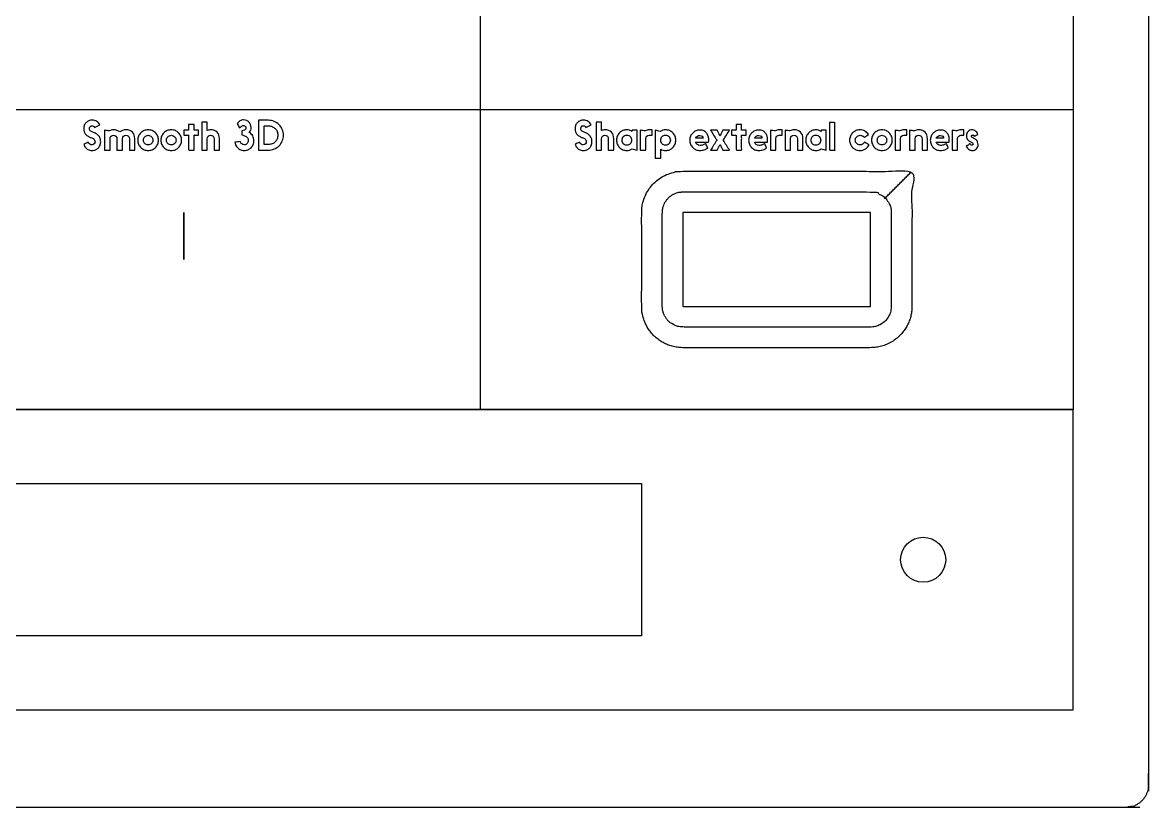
# Model space of a CAD drawing. Header units: millimetres. Extents: x 25 to 322, y 25 to 446.
# Drawn here: x 172 to 322.3, y 25 to 129.6 of the extents above; entities that cross this region are included whole.
import ezdxf

# ---------------------------------------------------------------- set-up
doc = ezdxf.new("R2010")
doc.units = ezdxf.units.MM
doc.header["$MEASUREMENT"] = 0
doc.layers.add('Work layer', color=254, linetype='Continuous', true_color=0xdddddd)

msp = doc.modelspace()

# ---------------------------------------------------------------- linework, layer by layer
at = {"layer": 'Work layer'}
for points in [[(233, 392), (233, 78)], [(312, 392), (312, 78)], [(35, 118), (312, 118)], [(35, 78), (312, 78)]]:
    msp.add_lwpolyline(points, dxfattribs=at)
for points in [[(260, 91.75), (285, 91.75), (285, 104.25), (260, 104.25)], [(75, 38), (312, 38), (312, 78), (75, 78)]]:
    msp.add_lwpolyline(points, close=True, dxfattribs=at)
msp.add_circle((292, 58), 3, dxfattribs=at)
for points, weights, knots in [([(25, 28), (25, 25), (28, 25), (173.5, 25), (319, 25), (322, 25), (322, 28), (322, 235), (322, 442), (322, 445), (319, 445), (173.5, 445), (28, 445), (25, 445), (25, 442), (25, 235), (25, 28)], [1, 0.707106781187, 1, 1, 1, 0.707106781187, 1, 1, 1, 0.707106781187, 1, 1, 1, 0.707106781187, 1, 1, 1], [0, 0, 0, 4.712389, 4.712389, 295.712389, 295.712389, 300.424778, 300.424778, 714.424778, 714.424778, 719.137167, 719.137167, 1010.137167, 1010.137167, 1014.849556, 1014.849556, 1428.849556, 1428.849556, 1428.849556]), ([(290.5, 91.75), (290.5, 100.75), (290.5, 109.75), (275.25, 109.75), (260, 109.75), (254.5, 109.75), (254.5, 104.25), (254.5, 98), (254.5, 91.75), (254.5, 86.25), (260, 86.25), (272.5, 86.25), (285, 86.25), (290.5, 86.25), (290.5, 91.75)], [1, 1, 1, 1, 1, 0.707106781187, 1, 1, 1, 0.707106781187, 1, 1, 1, 0.707106781187, 1], [67.787234, 67.787234, 67.787234, 72, 72, 76.659722, 76.659722, 85.299102, 85.299102, 88.224634, 88.224634, 96.864014, 96.864014, 114.225125, 114.225125, 122.864505, 122.864505, 122.864505]), ([(257.25, 91.75, -2.75), (257.25, 89, -2.75), (260, 89, -2.75), (272.5, 89, -2.75), (285, 89, -2.75), (287.75, 89, -2.75), (287.75, 91.75, -2.75), (287.75, 98, -2.75), (287.75, 104.25, -2.75), (287.75, 107, -2.75), (285, 107, -2.75), (272.5, 107, -2.75), (260, 107, -2.75), (257.25, 107, -2.75), (257.25, 104.25, -2.75), (257.25, 98, -2.75), (257.25, 91.75, -2.75)], [1, 0.707106781187, 1, 1, 1, 0.707106781187, 1, 1, 1, 0.707106781187, 1, 1, 1, 0.707106781187, 1, 1, 1], [0, 0, 0, 4.31969, 4.31969, 24.811493, 24.811493, 29.131183, 29.131183, 31.040905, 31.040905, 35.360595, 35.360595, 37.614694, 37.614694, 41.934383, 41.934383, 43.844106, 43.844106, 43.844106])]:
    msp.add_rational_spline(points, weights, degree=2, knots=knots, dxfattribs=at)
for points, degree, knots in [([(180.78, 113.62), (180.82, 113.52), (180.9, 113.44), (180.97, 113.37), (181.05, 113.29), (181.15, 113.27), (181.28, 113.27), (181.4, 113.27), (181.5, 113.32), (181.57, 113.39), (181.65, 113.47), (181.68, 113.57), (181.68, 113.67), (181.68, 113.77), (181.68, 113.84), (181.62, 113.89), (181.6, 113.97), (181.57, 114.02), (181.53, 114.07), (181.47, 114.09), (181.43, 114.14), (181.35, 114.17), (181.28, 114.19), (181.2, 114.22), (181.12, 114.24), (181, 114.27), (180.88, 114.34), (180.75, 114.42), (180.62, 114.47), (180.53, 114.57), (180.45, 114.67), (180.35, 114.74), (180.3, 114.87), (180.25, 114.99), (180.2, 115.09), (180.18, 115.24), (180.18, 115.39), (180.18, 115.57), (180.2, 115.72), (180.25, 115.87), (180.3, 116.02), (180.4, 116.14), (180.5, 116.24), (180.6, 116.34), (180.7, 116.42), (180.85, 116.49), (181, 116.54), (181.15, 116.57), (181.32, 116.57), (181.43, 116.57), (181.53, 116.54), (181.62, 116.52), (181.72, 116.49), (181.82, 116.44), (181.93, 116.39), (182, 116.34), (182.07, 116.27), (182.15, 116.19), (182.22, 116.12), (182.28, 116.02), (182.32, 115.92), (182.09, 115.81), (181.86, 115.7), (181.62, 115.59), (181.6, 115.69), (181.53, 115.74), (181.47, 115.77), (181.4, 115.79), (181.32, 115.82), (181.28, 115.82), (181.18, 115.82), (181.1, 115.77), (181.03, 115.69), (180.95, 115.62), (180.93, 115.52), (180.93, 115.42), (180.93, 115.34), (180.95, 115.29), (180.97, 115.22), (181.03, 115.17), (181.07, 115.12), (181.12, 115.09), (181.18, 115.04), (181.25, 115.02), (181.3, 114.99), (181.38, 114.97), (181.43, 114.94), (181.47, 114.92), (181.65, 114.84), (181.8, 114.77), (181.9, 114.69), (182.03, 114.62), (182.12, 114.54), (182.2, 114.44), (182.28, 114.34), (182.32, 114.22), (182.38, 114.12), (182.4, 113.99), (182.43, 113.84), (182.43, 113.67), (182.43, 113.52), (182.4, 113.37), (182.35, 113.22), (182.28, 113.07), (182.2, 112.97), (182.1, 112.84), (182, 112.74), (181.88, 112.67), (181.75, 112.62), (181.62, 112.54), (181.47, 112.52), (181.32, 112.52), (181.31, 112.52), (181.29, 112.52), (181.28, 112.52), (181.05, 112.52), (180.88, 112.57), (180.72, 112.64), (180.57, 112.72), (180.47, 112.82), (180.4, 112.94), (180.3, 113.04), (180.22, 113.19), (180.18, 113.34), (180.38, 113.43), (180.57, 113.53), (180.78, 113.62)], 3, [0, 0, 0, 0, 1, 1, 1, 2, 2, 2, 3, 3, 3, 4, 4, 4, 5, 5, 5, 6, 6, 6, 7, 7, 7, 8, 8, 8, 9, 9, 9, 10, 10, 10, 11, 11, 11, 12, 12, 12, 13, 13, 13, 14, 14, 14, 15, 15, 15, 16, 16, 16, 17, 17, 17, 18, 18, 18, 19, 19, 19, 20, 20, 20, 21, 21, 21, 22, 22, 22, 23, 23, 23, 24, 24, 24, 25, 25, 25, 26, 26, 26, 27, 27, 27, 28, 28, 28, 29, 29, 29, 30, 30, 30, 31, 31, 31, 32, 32, 32, 33, 33, 33, 34, 34, 34, 35, 35, 35, 36, 36, 36, 37, 37, 37, 38, 38, 38, 39, 39, 39, 40, 40, 40, 41, 41, 41, 42, 42, 42, 42]), ([(194.15, 115.99), (194.51, 115.99), (194.88, 115.99), (194.88, 115.6), (194.88, 115.22), (195.18, 115.22), (195.47, 115.22), (195.47, 114.89), (195.47, 114.57), (195.18, 114.57), (194.88, 114.57), (194.88, 113.57), (194.88, 112.57), (194.51, 112.57), (194.15, 112.57), (194.15, 113.57), (194.15, 114.57), (193.84, 114.57), (193.53, 114.57), (193.53, 114.89), (193.53, 115.22), (193.84, 115.22), (194.15, 115.22), (194.15, 115.6), (194.15, 115.99)], 2, [0, 0, 0, 1, 1, 2, 2, 3, 3, 4, 4, 5, 5, 6, 6, 7, 7, 8, 8, 9, 9, 10, 10, 11, 11, 12, 12, 12]), ([(196.62, 115.17), (196.7, 115.19), (196.78, 115.22), (196.85, 115.24), (196.93, 115.27), (197, 115.27), (197.07, 115.27), (197.45, 115.27), (197.75, 115.17), (197.95, 114.97), (198.15, 114.74), (198.25, 114.47), (198.25, 114.09), (198.25, 113.58), (198.25, 113.08), (198.25, 112.57), (198.01, 112.57), (197.77, 112.57), (197.53, 112.57), (197.53, 113.08), (197.53, 113.58), (197.53, 114.09), (197.53, 114.22), (197.47, 114.32), (197.4, 114.42), (197.3, 114.49), (197.2, 114.54), (197.07, 114.54), (196.95, 114.54), (196.85, 114.49), (196.75, 114.42), (196.68, 114.32), (196.62, 114.22), (196.62, 114.09), (196.62, 113.58), (196.62, 113.08), (196.62, 112.57), (196.38, 112.57), (196.14, 112.57), (195.9, 112.57), (195.9, 113.81), (195.9, 115.05), (195.9, 116.29), (196.14, 116.29), (196.38, 116.29), (196.62, 116.29), (196.62, 115.92), (196.62, 115.54), (196.62, 115.17)], 3, [0, 0, 0, 0, 1, 1, 1, 2, 2, 2, 3, 3, 3, 4, 4, 4, 5, 5, 5, 6, 6, 6, 7, 7, 7, 8, 8, 8, 9, 9, 9, 10, 10, 10, 11, 11, 11, 12, 12, 12, 13, 13, 13, 14, 14, 14, 15, 15, 15, 16, 16, 16, 16]), ([(200.62, 116.09), (200.72, 116.24), (200.85, 116.37), (200.97, 116.47), (201.12, 116.54), (201.3, 116.59), (201.47, 116.59), (201.62, 116.59), (201.75, 116.57), (201.88, 116.52), (202, 116.47), (202.1, 116.39), (202.18, 116.29), (202.28, 116.22), (202.35, 116.09), (202.4, 115.99), (202.45, 115.87), (202.47, 115.74), (202.47, 115.59), (202.47, 115.47), (202.45, 115.37), (202.43, 115.24), (202.38, 115.14), (202.32, 115.04), (202.25, 114.97), (202.22, 114.94), (202.22, 114.94), (202.22, 114.94), (202.22, 114.92), (202.22, 114.92), (202.25, 114.92), (202.43, 114.79), (202.57, 114.64), (202.68, 114.47), (202.8, 114.27), (202.85, 114.04), (202.85, 113.82), (202.85, 113.64), (202.82, 113.47), (202.75, 113.32), (202.68, 113.14), (202.6, 113.02), (202.47, 112.89), (202.35, 112.77), (202.22, 112.69), (202.07, 112.62), (201.9, 112.54), (201.75, 112.52), (201.55, 112.52), (201.35, 112.52), (201.15, 112.57), (200.97, 112.67), (200.8, 112.77), (200.65, 112.89), (200.53, 113.07), (200.47, 113.12), (200.43, 113.22), (200.38, 113.32), (200.35, 113.42), (200.32, 113.52), (200.32, 113.62), (200.56, 113.65), (200.79, 113.68), (201.03, 113.72), (201.05, 113.59), (201.12, 113.47), (201.22, 113.39), (201.32, 113.32), (201.43, 113.27), (201.57, 113.27), (201.65, 113.27), (201.7, 113.29), (201.78, 113.32), (201.85, 113.34), (201.9, 113.39), (201.95, 113.44), (202, 113.49), (202.03, 113.57), (202.05, 113.62), (202.07, 113.69), (202.1, 113.77), (202.1, 113.87), (202.1, 114.02), (202.05, 114.14), (201.95, 114.27), (201.85, 114.37), (201.75, 114.44), (201.6, 114.49), (201.48, 114.53), (201.37, 114.56), (201.25, 114.59), (201.25, 114.78), (201.25, 114.96), (201.25, 115.14), (201.36, 115.17), (201.47, 115.19), (201.57, 115.22), (201.62, 115.24), (201.7, 115.27), (201.72, 115.32), (201.75, 115.37), (201.78, 115.44), (201.78, 115.54), (201.78, 115.62), (201.75, 115.69), (201.7, 115.77), (201.65, 115.82), (201.57, 115.84), (201.5, 115.84), (201.43, 115.84), (201.35, 115.82), (201.28, 115.79), (201.2, 115.74), (201.15, 115.72), (201.1, 115.67), (201.03, 115.62), (200.97, 115.57), (200.93, 115.52), (200.82, 115.71), (200.72, 115.9), (200.62, 116.09)], 3, [0, 0, 0, 0, 1, 1, 1, 2, 2, 2, 3, 3, 3, 4, 4, 4, 5, 5, 5, 6, 6, 6, 7, 7, 7, 8, 8, 8, 9, 9, 9, 10, 10, 10, 11, 11, 11, 12, 12, 12, 13, 13, 13, 14, 14, 14, 15, 15, 15, 16, 16, 16, 17, 17, 17, 18, 18, 18, 19, 19, 19, 20, 20, 20, 21, 21, 21, 22, 22, 22, 23, 23, 23, 24, 24, 24, 25, 25, 25, 26, 26, 26, 27, 27, 27, 28, 28, 28, 29, 29, 29, 30, 30, 30, 31, 31, 31, 32, 32, 32, 33, 33, 33, 34, 34, 34, 35, 35, 35, 36, 36, 36, 37, 37, 37, 38, 38, 38, 39, 39, 39, 40, 40, 40, 40]), ([(203.47, 116.54), (203.91, 116.54), (204.34, 116.54), (204.78, 116.54), (205.05, 116.54), (205.32, 116.49), (205.55, 116.39), (205.8, 116.27), (206.03, 116.14), (206.2, 115.94), (206.38, 115.77), (206.53, 115.57), (206.62, 115.32), (206.72, 115.09), (206.78, 114.82), (206.78, 114.54), (206.78, 114.27), (206.72, 114.02), (206.62, 113.79), (206.53, 113.54), (206.38, 113.34), (206.2, 113.14), (206.03, 112.97), (205.8, 112.82), (205.55, 112.72), (205.32, 112.62), (205.05, 112.57), (204.78, 112.57), (204.34, 112.57), (203.91, 112.57), (203.47, 112.57), (203.47, 113.89), (203.47, 115.22), (203.47, 116.54)], 3, [0, 0, 0, 0, 1, 1, 1, 2, 2, 2, 3, 3, 3, 4, 4, 4, 5, 5, 5, 6, 6, 6, 7, 7, 7, 8, 8, 8, 9, 9, 9, 10, 10, 10, 11, 11, 11, 11]), ([(204.78, 113.32), (204.95, 113.32), (205.12, 113.34), (205.28, 113.42), (205.43, 113.47), (205.55, 113.54), (205.68, 113.67), (205.78, 113.77), (205.88, 113.89), (205.93, 114.04), (206, 114.19), (206.03, 114.37), (206.03, 114.54), (206.03, 114.74), (206, 114.89), (205.93, 115.04), (205.88, 115.22), (205.8, 115.34), (205.68, 115.44), (205.57, 115.54), (205.45, 115.64), (205.3, 115.69), (205.15, 115.77), (204.97, 115.79), (204.8, 115.79), (204.62, 115.79), (204.43, 115.79), (204.25, 115.79), (204.22, 115.79), (204.22, 115.77), (204.22, 115.77), (204.22, 114.96), (204.22, 114.15), (204.22, 113.34), (204.22, 113.32), (204.22, 113.32), (204.25, 113.32), (204.43, 113.32), (204.6, 113.32), (204.78, 113.32)], 3, [0, 0, 0, 0, 1, 1, 1, 2, 2, 2, 3, 3, 3, 4, 4, 4, 5, 5, 5, 6, 6, 6, 7, 7, 7, 8, 8, 8, 9, 9, 9, 10, 10, 10, 11, 11, 11, 12, 12, 12, 13, 13, 13, 13]), ([(246.22, 113.62), (246.28, 113.52), (246.35, 113.44), (246.43, 113.37), (246.5, 113.29), (246.6, 113.27), (246.72, 113.27), (246.85, 113.27), (246.95, 113.32), (247.03, 113.39), (247.1, 113.47), (247.12, 113.57), (247.12, 113.67), (247.12, 113.77), (247.12, 113.84), (247.07, 113.89), (247.05, 113.97), (247.03, 114.02), (246.97, 114.07), (246.93, 114.09), (246.88, 114.14), (246.8, 114.17), (246.72, 114.19), (246.65, 114.22), (246.57, 114.24), (246.45, 114.27), (246.32, 114.34), (246.2, 114.42), (246.07, 114.47), (245.97, 114.57), (245.9, 114.67), (245.8, 114.74), (245.75, 114.87), (245.7, 114.99), (245.65, 115.09), (245.62, 115.24), (245.62, 115.39), (245.62, 115.57), (245.65, 115.72), (245.7, 115.87), (245.75, 116.02), (245.85, 116.14), (245.95, 116.24), (246.05, 116.34), (246.15, 116.42), (246.3, 116.49), (246.45, 116.54), (246.6, 116.57), (246.78, 116.57), (246.88, 116.57), (246.97, 116.54), (247.07, 116.52), (247.18, 116.49), (247.28, 116.44), (247.38, 116.39), (247.45, 116.34), (247.53, 116.27), (247.6, 116.19), (247.68, 116.12), (247.72, 116.02), (247.78, 115.92), (247.54, 115.81), (247.31, 115.7), (247.07, 115.59), (247.05, 115.69), (246.97, 115.74), (246.93, 115.77), (246.85, 115.79), (246.78, 115.82), (246.72, 115.82), (246.62, 115.82), (246.55, 115.77), (246.47, 115.69), (246.4, 115.62), (246.38, 115.52), (246.38, 115.42), (246.38, 115.34), (246.4, 115.29), (246.43, 115.22), (246.47, 115.17), (246.53, 115.12), (246.57, 115.09), (246.62, 115.04), (246.7, 115.02), (246.75, 114.99), (246.82, 114.97), (246.88, 114.94), (246.93, 114.92), (247.1, 114.84), (247.25, 114.77), (247.35, 114.69), (247.47, 114.62), (247.57, 114.54), (247.65, 114.44), (247.72, 114.34), (247.78, 114.22), (247.82, 114.12), (247.85, 113.99), (247.88, 113.84), (247.88, 113.67), (247.88, 113.52), (247.85, 113.37), (247.8, 113.22), (247.72, 113.07), (247.65, 112.97), (247.55, 112.84), (247.45, 112.74), (247.32, 112.67), (247.2, 112.62), (247.07, 112.54), (246.93, 112.52), (246.78, 112.52), (246.76, 112.52), (246.74, 112.52), (246.72, 112.52), (246.5, 112.52), (246.32, 112.57), (246.18, 112.64), (246.03, 112.72), (245.93, 112.82), (245.85, 112.94), (245.75, 113.04), (245.68, 113.19), (245.62, 113.34), (245.82, 113.43), (246.03, 113.53), (246.22, 113.62)], 3, [0, 0, 0, 0, 1, 1, 1, 2, 2, 2, 3, 3, 3, 4, 4, 4, 5, 5, 5, 6, 6, 6, 7, 7, 7, 8, 8, 8, 9, 9, 9, 10, 10, 10, 11, 11, 11, 12, 12, 12, 13, 13, 13, 14, 14, 14, 15, 15, 15, 16, 16, 16, 17, 17, 17, 18, 18, 18, 19, 19, 19, 20, 20, 20, 21, 21, 21, 22, 22, 22, 23, 23, 23, 24, 24, 24, 25, 25, 25, 26, 26, 26, 27, 27, 27, 28, 28, 28, 29, 29, 29, 30, 30, 30, 31, 31, 31, 32, 32, 32, 33, 33, 33, 34, 34, 34, 35, 35, 35, 36, 36, 36, 37, 37, 37, 38, 38, 38, 39, 39, 39, 40, 40, 40, 41, 41, 41, 42, 42, 42, 42]), ([(249.15, 115.17), (249.22, 115.19), (249.3, 115.22), (249.38, 115.24), (249.45, 115.27), (249.53, 115.27), (249.6, 115.27), (249.97, 115.27), (250.28, 115.17), (250.47, 114.97), (250.68, 114.74), (250.78, 114.47), (250.78, 114.09), (250.78, 113.58), (250.78, 113.08), (250.78, 112.57), (250.53, 112.57), (250.29, 112.57), (250.05, 112.57), (250.05, 113.08), (250.05, 113.58), (250.05, 114.09), (250.05, 114.22), (250, 114.32), (249.93, 114.42), (249.82, 114.49), (249.72, 114.54), (249.6, 114.54), (249.47, 114.54), (249.38, 114.49), (249.28, 114.42), (249.2, 114.32), (249.15, 114.22), (249.15, 114.09), (249.15, 113.58), (249.15, 113.08), (249.15, 112.57), (248.91, 112.57), (248.67, 112.57), (248.43, 112.57), (248.43, 113.81), (248.43, 115.05), (248.43, 116.29), (248.67, 116.29), (248.91, 116.29), (249.15, 116.29), (249.15, 115.92), (249.15, 115.54), (249.15, 115.17)], 3, [0, 0, 0, 0, 1, 1, 1, 2, 2, 2, 3, 3, 3, 4, 4, 4, 5, 5, 5, 6, 6, 6, 7, 7, 7, 8, 8, 8, 9, 9, 9, 10, 10, 10, 11, 11, 11, 12, 12, 12, 13, 13, 13, 14, 14, 14, 15, 15, 15, 16, 16, 16, 16]), ([(267.1, 115.99), (267.46, 115.99), (267.82, 115.99), (267.82, 115.6), (267.82, 115.22), (268.12, 115.22), (268.43, 115.22), (268.43, 114.89), (268.43, 114.57), (268.12, 114.57), (267.82, 114.57), (267.82, 113.57), (267.82, 112.57), (267.46, 112.57), (267.1, 112.57), (267.1, 113.57), (267.1, 114.57), (266.79, 114.57), (266.48, 114.57), (266.48, 114.89), (266.48, 115.22), (266.79, 115.22), (267.1, 115.22), (267.1, 115.6), (267.1, 115.99)], 2, [0, 0, 0, 1, 1, 2, 2, 3, 3, 4, 4, 5, 5, 6, 6, 7, 7, 8, 8, 9, 9, 10, 10, 11, 11, 12, 12, 12]), ([(279.52, 116.27), (279.89, 116.27), (280.25, 116.27), (280.25, 114.42), (280.25, 112.57), (279.89, 112.57), (279.52, 112.57), (279.52, 114.42), (279.52, 116.27)], 2, [0, 0, 0, 1, 1, 2, 2, 3, 3, 4, 4, 4]), ([(182.95, 115.22), (183.17, 115.18), (183.38, 115.15), (183.6, 115.12), (183.68, 115.17), (183.78, 115.22), (183.85, 115.24), (183.95, 115.24), (184.05, 115.27), (184.12, 115.27), (184.3, 115.27), (184.47, 115.24), (184.6, 115.19), (184.75, 115.14), (184.85, 115.09), (184.97, 114.99), (185.18, 115.17), (185.45, 115.27), (185.8, 115.27), (186.18, 115.27), (186.45, 115.17), (186.68, 114.97), (186.88, 114.74), (186.97, 114.47), (186.97, 114.09), (186.97, 113.58), (186.97, 113.08), (186.97, 112.57), (186.73, 112.57), (186.49, 112.57), (186.25, 112.57), (186.25, 113.08), (186.25, 113.58), (186.25, 114.09), (186.25, 114.22), (186.2, 114.32), (186.12, 114.42), (186.03, 114.49), (185.93, 114.54), (185.8, 114.54), (185.68, 114.54), (185.55, 114.49), (185.47, 114.42), (185.38, 114.34), (185.32, 114.24), (185.32, 114.12), (185.32, 113.6), (185.32, 113.08), (185.32, 112.57), (185.08, 112.57), (184.84, 112.57), (184.6, 112.57), (184.6, 113.08), (184.6, 113.58), (184.6, 114.09), (184.6, 114.22), (184.55, 114.32), (184.47, 114.42), (184.38, 114.49), (184.28, 114.54), (184.15, 114.54), (184.03, 114.54), (183.9, 114.49), (183.82, 114.42), (183.72, 114.34), (183.68, 114.24), (183.68, 114.12), (183.68, 113.6), (183.68, 113.08), (183.68, 112.57), (183.43, 112.57), (183.19, 112.57), (182.95, 112.57), (182.95, 113.45), (182.95, 114.33), (182.95, 115.22)], 3, [0, 0, 0, 0, 1, 1, 1, 2, 2, 2, 3, 3, 3, 4, 4, 4, 5, 5, 5, 6, 6, 6, 7, 7, 7, 8, 8, 8, 9, 9, 9, 10, 10, 10, 11, 11, 11, 12, 12, 12, 13, 13, 13, 14, 14, 14, 15, 15, 15, 16, 16, 16, 17, 17, 17, 18, 18, 18, 19, 19, 19, 20, 20, 20, 21, 21, 21, 22, 22, 22, 23, 23, 23, 24, 24, 24, 25, 25, 25, 25]), ([(187.38, 113.89), (187.38, 114.09), (187.4, 114.27), (187.47, 114.42), (187.55, 114.59), (187.65, 114.74), (187.78, 114.87), (187.9, 114.99), (188.05, 115.09), (188.22, 115.17), (188.38, 115.22), (188.57, 115.27), (188.75, 115.27), (188.95, 115.27), (189.12, 115.22), (189.3, 115.17), (189.45, 115.09), (189.6, 114.99), (189.72, 114.87), (189.85, 114.74), (189.95, 114.59), (190.03, 114.42), (190.1, 114.27), (190.12, 114.09), (190.12, 113.89), (190.12, 113.69), (190.1, 113.52), (190.03, 113.37), (189.95, 113.19), (189.85, 113.04), (189.72, 112.92), (189.6, 112.79), (189.45, 112.69), (189.3, 112.62), (189.12, 112.54), (188.95, 112.52), (188.75, 112.52), (188.57, 112.52), (188.38, 112.54), (188.22, 112.62), (188.05, 112.69), (187.9, 112.79), (187.78, 112.92), (187.65, 113.04), (187.55, 113.19), (187.47, 113.37), (187.4, 113.52), (187.38, 113.69), (187.38, 113.89)], 3, [0, 0, 0, 0, 1, 1, 1, 2, 2, 2, 3, 3, 3, 4, 4, 4, 5, 5, 5, 6, 6, 6, 7, 7, 7, 8, 8, 8, 9, 9, 9, 10, 10, 10, 11, 11, 11, 12, 12, 12, 13, 13, 13, 14, 14, 14, 15, 15, 15, 16, 16, 16, 16]), ([(188.12, 113.92), (188.12, 113.82), (188.15, 113.72), (188.18, 113.64), (188.2, 113.57), (188.25, 113.52), (188.3, 113.44), (188.38, 113.39), (188.43, 113.34), (188.53, 113.32), (188.6, 113.29), (188.68, 113.27), (188.78, 113.27), (188.85, 113.27), (188.93, 113.29), (189, 113.32), (189.1, 113.34), (189.15, 113.39), (189.22, 113.44), (189.28, 113.52), (189.32, 113.57), (189.35, 113.64), (189.38, 113.72), (189.4, 113.82), (189.4, 113.92), (189.4, 113.99), (189.38, 114.07), (189.35, 114.14), (189.32, 114.22), (189.28, 114.29), (189.22, 114.34), (189.15, 114.42), (189.1, 114.47), (189, 114.49), (188.93, 114.52), (188.85, 114.54), (188.78, 114.54), (188.68, 114.54), (188.6, 114.52), (188.53, 114.49), (188.43, 114.47), (188.38, 114.42), (188.3, 114.34), (188.25, 114.29), (188.2, 114.22), (188.18, 114.14), (188.15, 114.07), (188.12, 113.99), (188.12, 113.92)], 3, [0, 0, 0, 0, 1, 1, 1, 2, 2, 2, 3, 3, 3, 4, 4, 4, 5, 5, 5, 6, 6, 6, 7, 7, 7, 8, 8, 8, 9, 9, 9, 10, 10, 10, 11, 11, 11, 12, 12, 12, 13, 13, 13, 14, 14, 14, 15, 15, 15, 16, 16, 16, 16]), ([(190.45, 113.89), (190.45, 114.09), (190.47, 114.27), (190.55, 114.42), (190.62, 114.59), (190.72, 114.74), (190.85, 114.87), (190.97, 114.99), (191.12, 115.09), (191.3, 115.17), (191.45, 115.22), (191.65, 115.27), (191.82, 115.27), (192.03, 115.27), (192.2, 115.22), (192.38, 115.17), (192.53, 115.09), (192.68, 114.99), (192.8, 114.87), (192.93, 114.74), (193.03, 114.59), (193.1, 114.42), (193.18, 114.27), (193.2, 114.09), (193.2, 113.89), (193.2, 113.69), (193.18, 113.52), (193.1, 113.37), (193.03, 113.19), (192.93, 113.04), (192.8, 112.92), (192.68, 112.79), (192.53, 112.69), (192.38, 112.62), (192.2, 112.54), (192.03, 112.52), (191.82, 112.52), (191.65, 112.52), (191.45, 112.54), (191.3, 112.62), (191.12, 112.69), (190.97, 112.79), (190.85, 112.92), (190.72, 113.04), (190.62, 113.19), (190.55, 113.37), (190.47, 113.52), (190.45, 113.69), (190.45, 113.89)], 3, [0, 0, 0, 0, 1, 1, 1, 2, 2, 2, 3, 3, 3, 4, 4, 4, 5, 5, 5, 6, 6, 6, 7, 7, 7, 8, 8, 8, 9, 9, 9, 10, 10, 10, 11, 11, 11, 12, 12, 12, 13, 13, 13, 14, 14, 14, 15, 15, 15, 16, 16, 16, 16]), ([(191.2, 113.92), (191.2, 113.82), (191.22, 113.72), (191.25, 113.64), (191.28, 113.57), (191.32, 113.52), (191.38, 113.44), (191.45, 113.39), (191.5, 113.34), (191.6, 113.32), (191.68, 113.29), (191.75, 113.27), (191.85, 113.27), (191.93, 113.27), (192, 113.29), (192.07, 113.32), (192.18, 113.34), (192.22, 113.39), (192.3, 113.44), (192.35, 113.52), (192.4, 113.57), (192.43, 113.64), (192.45, 113.72), (192.47, 113.82), (192.47, 113.92), (192.47, 113.99), (192.45, 114.07), (192.43, 114.14), (192.4, 114.22), (192.35, 114.29), (192.3, 114.34), (192.22, 114.42), (192.18, 114.47), (192.07, 114.49), (192, 114.52), (191.93, 114.54), (191.85, 114.54), (191.75, 114.54), (191.68, 114.52), (191.6, 114.49), (191.5, 114.47), (191.45, 114.42), (191.38, 114.34), (191.32, 114.29), (191.28, 114.22), (191.25, 114.14), (191.22, 114.07), (191.2, 113.99), (191.2, 113.92)], 3, [0, 0, 0, 0, 1, 1, 1, 2, 2, 2, 3, 3, 3, 4, 4, 4, 5, 5, 5, 6, 6, 6, 7, 7, 7, 8, 8, 8, 9, 9, 9, 10, 10, 10, 11, 11, 11, 12, 12, 12, 13, 13, 13, 14, 14, 14, 15, 15, 15, 16, 16, 16, 16]), ([(251.15, 113.89), (251.15, 114.07), (251.18, 114.24), (251.25, 114.42), (251.32, 114.59), (251.43, 114.74), (251.55, 114.87), (251.68, 114.99), (251.82, 115.09), (251.97, 115.17), (252.15, 115.22), (252.32, 115.27), (252.5, 115.27), (252.62, 115.27), (252.75, 115.24), (252.88, 115.22), (253, 115.17), (253.1, 115.12), (253.2, 115.07), (253.21, 115.12), (253.22, 115.17), (253.22, 115.22), (253.44, 115.22), (253.66, 115.22), (253.88, 115.22), (253.88, 114.33), (253.88, 113.45), (253.88, 112.57), (253.66, 112.62), (253.44, 112.67), (253.22, 112.72), (253, 112.59), (252.78, 112.52), (252.5, 112.52), (252.32, 112.52), (252.15, 112.54), (251.97, 112.62), (251.82, 112.69), (251.68, 112.79), (251.55, 112.92), (251.43, 113.04), (251.32, 113.19), (251.25, 113.37), (251.18, 113.52), (251.15, 113.69), (251.15, 113.89)], 3, [0, 0, 0, 0, 1, 1, 1, 2, 2, 2, 3, 3, 3, 4, 4, 4, 5, 5, 5, 6, 6, 6, 7, 7, 7, 8, 8, 8, 9, 9, 9, 10, 10, 10, 11, 11, 11, 12, 12, 12, 13, 13, 13, 14, 14, 14, 15, 15, 15, 15]), ([(251.88, 113.89), (251.88, 113.79), (251.9, 113.72), (251.93, 113.62), (251.95, 113.54), (252, 113.47), (252.05, 113.42), (252.12, 113.34), (252.18, 113.29), (252.25, 113.27), (252.35, 113.24), (252.43, 113.22), (252.53, 113.22), (252.6, 113.22), (252.68, 113.24), (252.78, 113.27), (252.85, 113.29), (252.9, 113.34), (252.97, 113.42), (253.03, 113.47), (253.07, 113.54), (253.1, 113.62), (253.12, 113.72), (253.15, 113.79), (253.15, 113.89), (253.15, 113.99), (253.12, 114.07), (253.1, 114.17), (253.07, 114.24), (253.03, 114.32), (252.97, 114.37), (252.9, 114.44), (252.85, 114.47), (252.78, 114.52), (252.68, 114.54), (252.6, 114.57), (252.53, 114.57), (252.43, 114.57), (252.35, 114.54), (252.25, 114.52), (252.18, 114.47), (252.12, 114.44), (252.05, 114.37), (252, 114.32), (251.95, 114.24), (251.93, 114.17), (251.9, 114.07), (251.88, 113.99), (251.88, 113.89)], 3, [0, 0, 0, 0, 1, 1, 1, 2, 2, 2, 3, 3, 3, 4, 4, 4, 5, 5, 5, 6, 6, 6, 7, 7, 7, 8, 8, 8, 9, 9, 9, 10, 10, 10, 11, 11, 11, 12, 12, 12, 13, 13, 13, 14, 14, 14, 15, 15, 15, 16, 16, 16, 16]), ([(254.32, 115.22), (254.54, 115.18), (254.76, 115.15), (254.97, 115.12), (255.05, 115.17), (255.15, 115.22), (255.22, 115.24), (255.32, 115.24), (255.43, 115.27), (255.5, 115.27), (255.63, 115.27), (255.77, 115.27), (255.9, 115.27), (255.9, 115.03), (255.9, 114.78), (255.9, 114.54), (255.77, 114.54), (255.63, 114.54), (255.5, 114.54), (255.4, 114.54), (255.28, 114.49), (255.2, 114.42), (255.1, 114.34), (255.05, 114.24), (255.05, 114.12), (255.05, 113.6), (255.05, 113.08), (255.05, 112.57), (254.81, 112.57), (254.57, 112.57), (254.32, 112.57), (254.32, 113.45), (254.32, 114.33), (254.32, 115.22)], 3, [0, 0, 0, 0, 1, 1, 1, 2, 2, 2, 3, 3, 3, 4, 4, 4, 5, 5, 5, 6, 6, 6, 7, 7, 7, 8, 8, 8, 9, 9, 9, 10, 10, 10, 11, 11, 11, 11]), ([(256.3, 115.22), (256.52, 115.17), (256.75, 115.12), (256.98, 115.07), (257.07, 115.12), (257.18, 115.17), (257.3, 115.22), (257.43, 115.24), (257.55, 115.27), (257.68, 115.27), (257.88, 115.27), (258.05, 115.22), (258.2, 115.17), (258.38, 115.09), (258.52, 114.99), (258.65, 114.87), (258.77, 114.74), (258.88, 114.59), (258.95, 114.42), (259.02, 114.24), (259.05, 114.07), (259.05, 113.89), (259.05, 113.69), (259.02, 113.52), (258.95, 113.37), (258.88, 113.19), (258.77, 113.04), (258.65, 112.92), (258.52, 112.79), (258.4, 112.69), (258.23, 112.62), (258.05, 112.54), (257.88, 112.52), (257.7, 112.52), (257.57, 112.52), (257.48, 112.54), (257.35, 112.57), (257.25, 112.59), (257.15, 112.62), (257.05, 112.69), (257.05, 112.29), (257.05, 111.89), (257.05, 111.49), (256.8, 111.49), (256.55, 111.49), (256.3, 111.49), (256.3, 112.73), (256.3, 113.98), (256.3, 115.22)], 3, [0, 0, 0, 0, 1, 1, 1, 2, 2, 2, 3, 3, 3, 4, 4, 4, 5, 5, 5, 6, 6, 6, 7, 7, 7, 8, 8, 8, 9, 9, 9, 10, 10, 10, 11, 11, 11, 12, 12, 12, 13, 13, 13, 14, 14, 14, 15, 15, 15, 16, 16, 16, 16]), ([(258.32, 113.89), (258.32, 113.99), (258.3, 114.07), (258.27, 114.17), (258.25, 114.24), (258.2, 114.32), (258.15, 114.37), (258.07, 114.44), (258.02, 114.47), (257.95, 114.52), (257.85, 114.54), (257.77, 114.57), (257.7, 114.57), (257.6, 114.57), (257.52, 114.54), (257.43, 114.52), (257.35, 114.47), (257.3, 114.44), (257.23, 114.37), (257.18, 114.32), (257.12, 114.24), (257.1, 114.17), (257.07, 114.07), (257.05, 113.99), (257.05, 113.89), (257.05, 113.79), (257.07, 113.72), (257.1, 113.62), (257.12, 113.54), (257.18, 113.47), (257.23, 113.42), (257.3, 113.34), (257.35, 113.29), (257.43, 113.27), (257.52, 113.24), (257.6, 113.22), (257.7, 113.22), (257.77, 113.22), (257.85, 113.24), (257.95, 113.27), (258.02, 113.29), (258.07, 113.34), (258.15, 113.42), (258.2, 113.47), (258.25, 113.54), (258.27, 113.62), (258.3, 113.72), (258.32, 113.79), (258.32, 113.89)], 3, [0, 0, 0, 0, 1, 1, 1, 2, 2, 2, 3, 3, 3, 4, 4, 4, 5, 5, 5, 6, 6, 6, 7, 7, 7, 8, 8, 8, 9, 9, 9, 10, 10, 10, 11, 11, 11, 12, 12, 12, 13, 13, 13, 14, 14, 14, 15, 15, 15, 16, 16, 16, 16]), ([(262.27, 113.19), (262.45, 113.19), (262.57, 113.22), (262.7, 113.27), (262.82, 113.32), (262.93, 113.37), (263.02, 113.42), (263.03, 113.42), (263.04, 113.42), (263.05, 113.42), (263.13, 113.24), (263.22, 113.07), (263.3, 112.89), (263.23, 112.82), (263.15, 112.77), (263.07, 112.72), (263, 112.67), (262.9, 112.64), (262.82, 112.62), (262.73, 112.57), (262.62, 112.57), (262.55, 112.54), (262.45, 112.52), (262.35, 112.52), (262.27, 112.52), (262.07, 112.52), (261.9, 112.54), (261.73, 112.62), (261.57, 112.69), (261.43, 112.79), (261.3, 112.92), (261.18, 113.04), (261.07, 113.19), (261, 113.34), (260.93, 113.52), (260.9, 113.69), (260.9, 113.89), (260.9, 114.07), (260.93, 114.24), (261, 114.42), (261.07, 114.59), (261.18, 114.72), (261.3, 114.84), (261.43, 114.97), (261.57, 115.07), (261.73, 115.14), (261.9, 115.19), (262.07, 115.24), (262.25, 115.24), (262.48, 115.24), (262.65, 115.19), (262.8, 115.12), (262.95, 115.04), (263.05, 114.94), (263.15, 114.82), (263.25, 114.69), (263.32, 114.57), (263.38, 114.42), (263.43, 114.27), (263.43, 114.12), (263.43, 113.97), (263.43, 113.84), (263.43, 113.74), (263.4, 113.64), (262.83, 113.64), (262.27, 113.64), (261.7, 113.64), (261.7, 113.64), (261.68, 113.64), (261.68, 113.62), (261.73, 113.49), (261.8, 113.39), (261.93, 113.32), (262.02, 113.24), (262.12, 113.19), (262.27, 113.19)], 3, [0, 0, 0, 0, 1, 1, 1, 2, 2, 2, 3, 3, 3, 4, 4, 4, 5, 5, 5, 6, 6, 6, 7, 7, 7, 8, 8, 8, 9, 9, 9, 10, 10, 10, 11, 11, 11, 12, 12, 12, 13, 13, 13, 14, 14, 14, 15, 15, 15, 16, 16, 16, 17, 17, 17, 18, 18, 18, 19, 19, 19, 20, 20, 20, 21, 21, 21, 22, 22, 22, 23, 23, 23, 24, 24, 24, 25, 25, 25, 25]), ([(262.25, 114.52), (262.12, 114.52), (262.02, 114.49), (261.93, 114.42), (261.82, 114.37), (261.75, 114.29), (261.7, 114.19), (261.7, 114.17), (261.7, 114.17), (261.73, 114.17), (262.03, 114.17), (262.34, 114.17), (262.65, 114.17), (262.68, 114.17), (262.68, 114.17), (262.68, 114.17), (262.68, 114.27), (262.65, 114.34), (262.55, 114.42), (262.48, 114.47), (262.38, 114.52), (262.25, 114.52)], 3, [0, 0, 0, 0, 1.285714, 1.285714, 1.285714, 2.571429, 2.571429, 2.571429, 3.857143, 3.857143, 3.857143, 5.142857, 5.142857, 5.142857, 6.428571, 6.428571, 6.428571, 7.714286, 7.714286, 7.714286, 9, 9, 9, 9]), ([(266.2, 112.57), (265.91, 112.57), (265.62, 112.57), (265.32, 112.57), (265.21, 112.81), (265.09, 113.05), (264.98, 113.29), (264.95, 113.29), (264.95, 113.29), (264.93, 113.29), (264.8, 113.05), (264.68, 112.81), (264.55, 112.57), (264.26, 112.57), (263.97, 112.57), (263.68, 112.57), (263.95, 113), (264.23, 113.43), (264.5, 113.87), (264.5, 113.87), (264.5, 113.89), (264.5, 113.89), (264.5, 113.89), (264.5, 113.92), (264.5, 113.92), (264.23, 114.35), (263.95, 114.78), (263.68, 115.22), (263.97, 115.22), (264.26, 115.22), (264.55, 115.22), (264.68, 114.98), (264.8, 114.73), (264.93, 114.49), (264.95, 114.49), (264.95, 114.49), (264.95, 114.49), (265.07, 114.73), (265.2, 114.98), (265.32, 115.22), (265.62, 115.22), (265.91, 115.22), (266.2, 115.22), (265.93, 114.78), (265.65, 114.35), (265.38, 113.92), (265.38, 113.92), (265.38, 113.89), (265.38, 113.89), (265.38, 113.87), (265.38, 113.87), (265.38, 113.87), (265.65, 113.43), (265.93, 113), (266.2, 112.57)], 3, [0, 0, 0, 0, 1.111111, 1.111111, 1.111111, 2.222222, 2.222222, 2.222222, 3.333333, 3.333333, 3.333333, 4.444444, 4.444444, 4.444444, 5.555556, 5.555556, 5.555556, 6.666667, 6.666667, 6.666667, 7.777778, 7.777778, 7.777778, 8.888889, 8.888889, 8.888889, 10, 10, 10, 11.111111, 11.111111, 11.111111, 12.222222, 12.222222, 12.222222, 13.333333, 13.333333, 13.333333, 14.444444, 14.444444, 14.444444, 15.555556, 15.555556, 15.555556, 16.666667, 16.666667, 16.666667, 17.777778, 17.777778, 17.777778, 18.888889, 18.888889, 18.888889, 20, 20, 20, 20]), ([(270.12, 113.19), (270.3, 113.19), (270.43, 113.22), (270.55, 113.27), (270.68, 113.32), (270.77, 113.37), (270.88, 113.42), (270.88, 113.42), (270.89, 113.42), (270.9, 113.42), (270.98, 113.24), (271.07, 113.07), (271.15, 112.89), (271.07, 112.82), (271, 112.77), (270.93, 112.72), (270.85, 112.67), (270.75, 112.64), (270.68, 112.62), (270.57, 112.57), (270.48, 112.57), (270.4, 112.54), (270.3, 112.52), (270.2, 112.52), (270.12, 112.52), (269.93, 112.52), (269.75, 112.54), (269.57, 112.62), (269.43, 112.69), (269.27, 112.79), (269.15, 112.92), (269.02, 113.04), (268.93, 113.19), (268.85, 113.34), (268.77, 113.52), (268.75, 113.69), (268.75, 113.89), (268.75, 114.07), (268.77, 114.24), (268.85, 114.42), (268.93, 114.59), (269.02, 114.72), (269.15, 114.84), (269.27, 114.97), (269.43, 115.07), (269.57, 115.14), (269.75, 115.19), (269.93, 115.24), (270.1, 115.24), (270.32, 115.24), (270.5, 115.19), (270.65, 115.12), (270.8, 115.04), (270.9, 114.94), (271, 114.82), (271.1, 114.69), (271.18, 114.57), (271.23, 114.42), (271.27, 114.27), (271.27, 114.12), (271.27, 113.97), (271.27, 113.84), (271.27, 113.74), (271.25, 113.64), (270.68, 113.64), (270.12, 113.64), (269.55, 113.64), (269.55, 113.64), (269.52, 113.64), (269.52, 113.62), (269.57, 113.49), (269.65, 113.39), (269.77, 113.32), (269.88, 113.24), (269.98, 113.19), (270.12, 113.19)], 3, [0, 0, 0, 0, 1, 1, 1, 2, 2, 2, 3, 3, 3, 4, 4, 4, 5, 5, 5, 6, 6, 6, 7, 7, 7, 8, 8, 8, 9, 9, 9, 10, 10, 10, 11, 11, 11, 12, 12, 12, 13, 13, 13, 14, 14, 14, 15, 15, 15, 16, 16, 16, 17, 17, 17, 18, 18, 18, 19, 19, 19, 20, 20, 20, 21, 21, 21, 22, 22, 22, 23, 23, 23, 24, 24, 24, 25, 25, 25, 25]), ([(270.1, 114.52), (269.98, 114.52), (269.88, 114.49), (269.77, 114.42), (269.68, 114.37), (269.6, 114.29), (269.55, 114.19), (269.55, 114.17), (269.55, 114.17), (269.57, 114.17), (269.88, 114.17), (270.19, 114.17), (270.5, 114.17), (270.52, 114.17), (270.52, 114.17), (270.52, 114.17), (270.52, 114.27), (270.5, 114.34), (270.4, 114.42), (270.32, 114.47), (270.23, 114.52), (270.1, 114.52)], 3, [0, 0, 0, 0, 1.285714, 1.285714, 1.285714, 2.571429, 2.571429, 2.571429, 3.857143, 3.857143, 3.857143, 5.142857, 5.142857, 5.142857, 6.428571, 6.428571, 6.428571, 7.714286, 7.714286, 7.714286, 9, 9, 9, 9]), ([(271.65, 115.22), (271.87, 115.18), (272.08, 115.15), (272.3, 115.12), (272.38, 115.17), (272.48, 115.22), (272.55, 115.24), (272.65, 115.24), (272.75, 115.27), (272.82, 115.27), (272.96, 115.27), (273.09, 115.27), (273.23, 115.27), (273.23, 115.03), (273.23, 114.78), (273.23, 114.54), (273.09, 114.54), (272.96, 114.54), (272.82, 114.54), (272.73, 114.54), (272.6, 114.49), (272.52, 114.42), (272.43, 114.34), (272.38, 114.24), (272.38, 114.12), (272.38, 113.6), (272.38, 113.08), (272.38, 112.57), (272.13, 112.57), (271.89, 112.57), (271.65, 112.57), (271.65, 113.45), (271.65, 114.33), (271.65, 115.22)], 3, [0, 0, 0, 0, 1, 1, 1, 2, 2, 2, 3, 3, 3, 4, 4, 4, 5, 5, 5, 6, 6, 6, 7, 7, 7, 8, 8, 8, 9, 9, 9, 10, 10, 10, 11, 11, 11, 11]), ([(273.6, 115.22), (273.82, 115.18), (274.03, 115.15), (274.25, 115.12), (274.32, 115.17), (274.43, 115.22), (274.5, 115.24), (274.6, 115.24), (274.7, 115.27), (274.8, 115.27), (275.18, 115.27), (275.45, 115.17), (275.68, 114.97), (275.88, 114.74), (275.98, 114.47), (275.98, 114.09), (275.98, 113.58), (275.98, 113.08), (275.98, 112.57), (275.73, 112.57), (275.49, 112.57), (275.25, 112.57), (275.25, 113.08), (275.25, 113.58), (275.25, 114.09), (275.25, 114.22), (275.2, 114.32), (275.12, 114.42), (275.02, 114.49), (274.93, 114.54), (274.8, 114.54), (274.68, 114.54), (274.55, 114.49), (274.48, 114.42), (274.38, 114.34), (274.32, 114.24), (274.32, 114.12), (274.32, 113.6), (274.32, 113.08), (274.32, 112.57), (274.08, 112.57), (273.84, 112.57), (273.6, 112.57), (273.6, 113.45), (273.6, 114.33), (273.6, 115.22)], 3, [0, 0, 0, 0, 1, 1, 1, 2, 2, 2, 3, 3, 3, 4, 4, 4, 5, 5, 5, 6, 6, 6, 7, 7, 7, 8, 8, 8, 9, 9, 9, 10, 10, 10, 11, 11, 11, 12, 12, 12, 13, 13, 13, 14, 14, 14, 15, 15, 15, 15]), ([(276.35, 113.89), (276.35, 114.07), (276.38, 114.24), (276.45, 114.42), (276.52, 114.59), (276.62, 114.74), (276.75, 114.87), (276.88, 114.99), (277.02, 115.09), (277.18, 115.17), (277.35, 115.22), (277.52, 115.27), (277.7, 115.27), (277.82, 115.27), (277.95, 115.24), (278.07, 115.22), (278.2, 115.17), (278.3, 115.12), (278.4, 115.07), (278.41, 115.12), (278.42, 115.17), (278.43, 115.22), (278.64, 115.22), (278.86, 115.22), (279.07, 115.22), (279.07, 114.33), (279.07, 113.45), (279.07, 112.57), (278.86, 112.62), (278.64, 112.67), (278.43, 112.72), (278.2, 112.59), (277.98, 112.52), (277.7, 112.52), (277.52, 112.52), (277.35, 112.54), (277.18, 112.62), (277.02, 112.69), (276.88, 112.79), (276.75, 112.92), (276.62, 113.04), (276.52, 113.19), (276.45, 113.37), (276.38, 113.52), (276.35, 113.69), (276.35, 113.89)], 3, [0, 0, 0, 0, 1, 1, 1, 2, 2, 2, 3, 3, 3, 4, 4, 4, 5, 5, 5, 6, 6, 6, 7, 7, 7, 8, 8, 8, 9, 9, 9, 10, 10, 10, 11, 11, 11, 12, 12, 12, 13, 13, 13, 14, 14, 14, 15, 15, 15, 15]), ([(277.07, 113.89), (277.07, 113.79), (277.1, 113.72), (277.12, 113.62), (277.15, 113.54), (277.2, 113.47), (277.25, 113.42), (277.32, 113.34), (277.38, 113.29), (277.45, 113.27), (277.55, 113.24), (277.62, 113.22), (277.73, 113.22), (277.8, 113.22), (277.88, 113.24), (277.98, 113.27), (278.05, 113.29), (278.1, 113.34), (278.18, 113.42), (278.23, 113.47), (278.27, 113.54), (278.3, 113.62), (278.32, 113.72), (278.35, 113.79), (278.35, 113.89), (278.35, 113.99), (278.32, 114.07), (278.3, 114.17), (278.27, 114.24), (278.23, 114.32), (278.18, 114.37), (278.1, 114.44), (278.05, 114.47), (277.98, 114.52), (277.88, 114.54), (277.8, 114.57), (277.73, 114.57), (277.62, 114.57), (277.55, 114.54), (277.45, 114.52), (277.38, 114.47), (277.32, 114.44), (277.25, 114.37), (277.2, 114.32), (277.15, 114.24), (277.12, 114.17), (277.1, 114.07), (277.07, 113.99), (277.07, 113.89)], 3, [0, 0, 0, 0, 1, 1, 1, 2, 2, 2, 3, 3, 3, 4, 4, 4, 5, 5, 5, 6, 6, 6, 7, 7, 7, 8, 8, 8, 9, 9, 9, 10, 10, 10, 11, 11, 11, 12, 12, 12, 13, 13, 13, 14, 14, 14, 15, 15, 15, 16, 16, 16, 16]), ([(283.57, 115.27), (283.7, 115.27), (283.82, 115.24), (283.93, 115.22), (284.05, 115.19), (284.15, 115.14), (284.25, 115.09), (284.35, 115.02), (284.43, 114.97), (284.5, 114.89), (284.6, 114.82), (284.65, 114.74), (284.7, 114.67), (284.52, 114.53), (284.35, 114.4), (284.18, 114.27), (284.15, 114.29), (284.1, 114.32), (284.07, 114.37), (284.05, 114.39), (284, 114.42), (283.95, 114.44), (283.9, 114.47), (283.85, 114.49), (283.8, 114.52), (283.75, 114.54), (283.68, 114.54), (283.6, 114.54), (283.5, 114.54), (283.43, 114.52), (283.35, 114.49), (283.27, 114.47), (283.2, 114.42), (283.15, 114.34), (283.07, 114.29), (283.02, 114.22), (283, 114.14), (282.98, 114.07), (282.95, 113.99), (282.95, 113.92), (282.95, 113.82), (282.98, 113.72), (283, 113.64), (283.02, 113.57), (283.07, 113.52), (283.15, 113.44), (283.2, 113.39), (283.27, 113.34), (283.35, 113.32), (283.43, 113.29), (283.5, 113.27), (283.6, 113.27), (283.73, 113.27), (283.82, 113.29), (283.93, 113.34), (284, 113.42), (284.1, 113.49), (284.18, 113.62), (284.38, 113.51), (284.59, 113.4), (284.8, 113.29), (284.68, 113.07), (284.52, 112.87), (284.3, 112.74), (284.1, 112.59), (283.85, 112.52), (283.57, 112.52), (283.4, 112.52), (283.23, 112.54), (283.05, 112.62), (282.88, 112.69), (282.73, 112.79), (282.6, 112.92), (282.48, 113.04), (282.38, 113.19), (282.3, 113.37), (282.23, 113.52), (282.2, 113.69), (282.2, 113.89), (282.2, 114.09), (282.23, 114.27), (282.3, 114.42), (282.38, 114.59), (282.48, 114.74), (282.6, 114.87), (282.73, 114.99), (282.88, 115.09), (283.05, 115.17), (283.23, 115.22), (283.4, 115.27), (283.57, 115.27)], 3, [0, 0, 0, 0, 1, 1, 1, 2, 2, 2, 3, 3, 3, 4, 4, 4, 5, 5, 5, 6, 6, 6, 7, 7, 7, 8, 8, 8, 9, 9, 9, 10, 10, 10, 11, 11, 11, 12, 12, 12, 13, 13, 13, 14, 14, 14, 15, 15, 15, 16, 16, 16, 17, 17, 17, 18, 18, 18, 19, 19, 19, 20, 20, 20, 21, 21, 21, 22, 22, 22, 23, 23, 23, 24, 24, 24, 25, 25, 25, 26, 26, 26, 27, 27, 27, 28, 28, 28, 29, 29, 29, 30, 30, 30, 30]), ([(285.12, 113.89), (285.12, 114.09), (285.15, 114.27), (285.23, 114.42), (285.3, 114.59), (285.4, 114.74), (285.52, 114.87), (285.65, 114.99), (285.8, 115.09), (285.98, 115.17), (286.12, 115.22), (286.32, 115.27), (286.5, 115.27), (286.7, 115.27), (286.88, 115.22), (287.05, 115.17), (287.2, 115.09), (287.35, 114.99), (287.48, 114.87), (287.6, 114.74), (287.7, 114.59), (287.77, 114.42), (287.85, 114.27), (287.88, 114.09), (287.88, 113.89), (287.88, 113.69), (287.85, 113.52), (287.77, 113.37), (287.7, 113.19), (287.6, 113.04), (287.48, 112.92), (287.35, 112.79), (287.2, 112.69), (287.05, 112.62), (286.88, 112.54), (286.7, 112.52), (286.5, 112.52), (286.32, 112.52), (286.12, 112.54), (285.98, 112.62), (285.8, 112.69), (285.65, 112.79), (285.52, 112.92), (285.4, 113.04), (285.3, 113.19), (285.23, 113.37), (285.15, 113.52), (285.12, 113.69), (285.12, 113.89)], 3, [0, 0, 0, 0, 1, 1, 1, 2, 2, 2, 3, 3, 3, 4, 4, 4, 5, 5, 5, 6, 6, 6, 7, 7, 7, 8, 8, 8, 9, 9, 9, 10, 10, 10, 11, 11, 11, 12, 12, 12, 13, 13, 13, 14, 14, 14, 15, 15, 15, 16, 16, 16, 16]), ([(285.88, 113.92), (285.88, 113.82), (285.9, 113.72), (285.93, 113.64), (285.95, 113.57), (286, 113.52), (286.05, 113.44), (286.12, 113.39), (286.18, 113.34), (286.27, 113.32), (286.35, 113.29), (286.43, 113.27), (286.52, 113.27), (286.6, 113.27), (286.68, 113.29), (286.75, 113.32), (286.85, 113.34), (286.9, 113.39), (286.98, 113.44), (287.02, 113.52), (287.07, 113.57), (287.1, 113.64), (287.12, 113.72), (287.15, 113.82), (287.15, 113.92), (287.15, 113.99), (287.12, 114.07), (287.1, 114.14), (287.07, 114.22), (287.02, 114.29), (286.98, 114.34), (286.9, 114.42), (286.85, 114.47), (286.75, 114.49), (286.68, 114.52), (286.6, 114.54), (286.52, 114.54), (286.43, 114.54), (286.35, 114.52), (286.27, 114.49), (286.18, 114.47), (286.12, 114.42), (286.05, 114.34), (286, 114.29), (285.95, 114.22), (285.93, 114.14), (285.9, 114.07), (285.88, 113.99), (285.88, 113.92)], 3, [0, 0, 0, 0, 1, 1, 1, 2, 2, 2, 3, 3, 3, 4, 4, 4, 5, 5, 5, 6, 6, 6, 7, 7, 7, 8, 8, 8, 9, 9, 9, 10, 10, 10, 11, 11, 11, 12, 12, 12, 13, 13, 13, 14, 14, 14, 15, 15, 15, 16, 16, 16, 16]), ([(288.25, 115.22), (288.47, 115.18), (288.68, 115.15), (288.9, 115.12), (288.98, 115.17), (289.07, 115.22), (289.15, 115.24), (289.25, 115.24), (289.35, 115.27), (289.43, 115.27), (289.56, 115.27), (289.69, 115.27), (289.82, 115.27), (289.82, 115.03), (289.82, 114.78), (289.82, 114.54), (289.69, 114.54), (289.56, 114.54), (289.43, 114.54), (289.32, 114.54), (289.2, 114.49), (289.12, 114.42), (289.02, 114.34), (288.98, 114.24), (288.98, 114.12), (288.98, 113.6), (288.98, 113.08), (288.98, 112.57), (288.73, 112.57), (288.49, 112.57), (288.25, 112.57), (288.25, 113.45), (288.25, 114.33), (288.25, 115.22)], 3, [0, 0, 0, 0, 1, 1, 1, 2, 2, 2, 3, 3, 3, 4, 4, 4, 5, 5, 5, 6, 6, 6, 7, 7, 7, 8, 8, 8, 9, 9, 9, 10, 10, 10, 11, 11, 11, 11]), ([(290.2, 115.22), (290.42, 115.18), (290.63, 115.15), (290.85, 115.12), (290.93, 115.17), (291.02, 115.22), (291.1, 115.24), (291.2, 115.24), (291.3, 115.27), (291.4, 115.27), (291.77, 115.27), (292.05, 115.17), (292.27, 114.97), (292.48, 114.74), (292.57, 114.47), (292.57, 114.09), (292.57, 113.58), (292.57, 113.08), (292.57, 112.57), (292.33, 112.57), (292.09, 112.57), (291.85, 112.57), (291.85, 113.08), (291.85, 113.58), (291.85, 114.09), (291.85, 114.22), (291.8, 114.32), (291.73, 114.42), (291.62, 114.49), (291.52, 114.54), (291.4, 114.54), (291.27, 114.54), (291.15, 114.49), (291.07, 114.42), (290.98, 114.34), (290.93, 114.24), (290.93, 114.12), (290.93, 113.6), (290.93, 113.08), (290.93, 112.57), (290.68, 112.57), (290.44, 112.57), (290.2, 112.57), (290.2, 113.45), (290.2, 114.33), (290.2, 115.22)], 3, [0, 0, 0, 0, 1, 1, 1, 2, 2, 2, 3, 3, 3, 4, 4, 4, 5, 5, 5, 6, 6, 6, 7, 7, 7, 8, 8, 8, 9, 9, 9, 10, 10, 10, 11, 11, 11, 12, 12, 12, 13, 13, 13, 14, 14, 14, 15, 15, 15, 15]), ([(294.32, 113.19), (294.5, 113.19), (294.62, 113.22), (294.75, 113.27), (294.88, 113.32), (294.98, 113.37), (295.07, 113.42), (295.08, 113.42), (295.09, 113.42), (295.1, 113.42), (295.18, 113.24), (295.27, 113.07), (295.35, 112.89), (295.27, 112.82), (295.2, 112.77), (295.12, 112.72), (295.05, 112.67), (294.95, 112.64), (294.88, 112.62), (294.77, 112.57), (294.68, 112.57), (294.6, 112.54), (294.5, 112.52), (294.4, 112.52), (294.32, 112.52), (294.12, 112.52), (293.95, 112.54), (293.77, 112.62), (293.62, 112.69), (293.48, 112.79), (293.35, 112.92), (293.23, 113.04), (293.12, 113.19), (293.05, 113.34), (292.98, 113.52), (292.95, 113.69), (292.95, 113.89), (292.95, 114.07), (292.98, 114.24), (293.05, 114.42), (293.12, 114.59), (293.23, 114.72), (293.35, 114.84), (293.48, 114.97), (293.62, 115.07), (293.77, 115.14), (293.95, 115.19), (294.12, 115.24), (294.3, 115.24), (294.52, 115.24), (294.7, 115.19), (294.85, 115.12), (295, 115.04), (295.1, 114.94), (295.2, 114.82), (295.3, 114.69), (295.38, 114.57), (295.43, 114.42), (295.48, 114.27), (295.48, 114.12), (295.48, 113.97), (295.48, 113.84), (295.48, 113.74), (295.45, 113.64), (294.88, 113.64), (294.32, 113.64), (293.75, 113.64), (293.75, 113.64), (293.73, 113.64), (293.73, 113.62), (293.77, 113.49), (293.85, 113.39), (293.98, 113.32), (294.07, 113.24), (294.18, 113.19), (294.32, 113.19)], 3, [0, 0, 0, 0, 1, 1, 1, 2, 2, 2, 3, 3, 3, 4, 4, 4, 5, 5, 5, 6, 6, 6, 7, 7, 7, 8, 8, 8, 9, 9, 9, 10, 10, 10, 11, 11, 11, 12, 12, 12, 13, 13, 13, 14, 14, 14, 15, 15, 15, 16, 16, 16, 17, 17, 17, 18, 18, 18, 19, 19, 19, 20, 20, 20, 21, 21, 21, 22, 22, 22, 23, 23, 23, 24, 24, 24, 25, 25, 25, 25]), ([(294.3, 114.52), (294.18, 114.52), (294.07, 114.49), (293.98, 114.42), (293.88, 114.37), (293.8, 114.29), (293.75, 114.19), (293.75, 114.17), (293.75, 114.17), (293.77, 114.17), (294.08, 114.17), (294.39, 114.17), (294.7, 114.17), (294.73, 114.17), (294.73, 114.17), (294.73, 114.17), (294.73, 114.27), (294.7, 114.34), (294.6, 114.42), (294.52, 114.47), (294.43, 114.52), (294.3, 114.52)], 3, [0, 0, 0, 0, 1.285714, 1.285714, 1.285714, 2.571429, 2.571429, 2.571429, 3.857143, 3.857143, 3.857143, 5.142857, 5.142857, 5.142857, 6.428571, 6.428571, 6.428571, 7.714286, 7.714286, 7.714286, 9, 9, 9, 9]), ([(295.85, 115.22), (296.07, 115.18), (296.28, 115.15), (296.5, 115.12), (296.57, 115.17), (296.68, 115.22), (296.75, 115.24), (296.85, 115.24), (296.95, 115.27), (297.02, 115.27), (297.16, 115.27), (297.29, 115.27), (297.43, 115.27), (297.43, 115.03), (297.43, 114.78), (297.43, 114.54), (297.29, 114.54), (297.16, 114.54), (297.02, 114.54), (296.93, 114.54), (296.8, 114.49), (296.73, 114.42), (296.62, 114.34), (296.57, 114.24), (296.57, 114.12), (296.57, 113.6), (296.57, 113.08), (296.57, 112.57), (296.33, 112.57), (296.09, 112.57), (295.85, 112.57), (295.85, 113.45), (295.85, 114.33), (295.85, 115.22)], 3, [0, 0, 0, 0, 1, 1, 1, 2, 2, 2, 3, 3, 3, 4, 4, 4, 5, 5, 5, 6, 6, 6, 7, 7, 7, 8, 8, 8, 9, 9, 9, 10, 10, 10, 11, 11, 11, 11]), ([(298.23, 113.39), (298.27, 113.37), (298.32, 113.32), (298.35, 113.27), (298.38, 113.24), (298.43, 113.22), (298.5, 113.22), (298.52, 113.22), (298.57, 113.22), (298.6, 113.27), (298.62, 113.29), (298.65, 113.32), (298.65, 113.37), (298.65, 113.42), (298.62, 113.49), (298.57, 113.52), (298.5, 113.57), (298.45, 113.62), (298.4, 113.64), (298.38, 113.64), (298.38, 113.64), (298.35, 113.67), (298.3, 113.67), (298.25, 113.72), (298.18, 113.74), (298.1, 113.79), (298.05, 113.84), (297.98, 113.89), (297.93, 113.97), (297.88, 114.04), (297.82, 114.12), (297.77, 114.22), (297.75, 114.32), (297.75, 114.47), (297.75, 114.69), (297.82, 114.89), (297.98, 115.04), (298.1, 115.19), (298.3, 115.27), (298.55, 115.27), (298.7, 115.27), (298.82, 115.22), (298.9, 115.17), (299, 115.09), (299.07, 115.04), (299.15, 114.97), (299.2, 114.87), (299.25, 114.77), (299.3, 114.67), (299.13, 114.58), (298.97, 114.5), (298.8, 114.42), (298.77, 114.47), (298.75, 114.49), (298.73, 114.54), (298.68, 114.57), (298.62, 114.57), (298.57, 114.57), (298.55, 114.57), (298.5, 114.57), (298.48, 114.54), (298.45, 114.52), (298.43, 114.47), (298.43, 114.44), (298.43, 114.37), (298.45, 114.34), (298.5, 114.29), (298.52, 114.27), (298.6, 114.22), (298.65, 114.19), (298.73, 114.14), (298.8, 114.09), (298.88, 114.07), (298.95, 114.02), (299.02, 113.97), (299.1, 113.89), (299.15, 113.84), (299.23, 113.74), (299.25, 113.67), (299.3, 113.57), (299.32, 113.44), (299.32, 113.32), (299.32, 113.19), (299.3, 113.09), (299.27, 112.99), (299.23, 112.89), (299.18, 112.82), (299.1, 112.74), (299.02, 112.67), (298.95, 112.62), (298.85, 112.57), (298.75, 112.54), (298.65, 112.52), (298.55, 112.52), (298.4, 112.52), (298.27, 112.54), (298.15, 112.62), (298.05, 112.67), (297.98, 112.74), (297.9, 112.82), (297.82, 112.89), (297.77, 112.99), (297.73, 113.09), (297.89, 113.19), (298.06, 113.29), (298.23, 113.39)], 3, [0, 0, 0, 0, 1, 1, 1, 2, 2, 2, 3, 3, 3, 4, 4, 4, 5, 5, 5, 6, 6, 6, 7, 7, 7, 8, 8, 8, 9, 9, 9, 10, 10, 10, 11, 11, 11, 12, 12, 12, 13, 13, 13, 14, 14, 14, 15, 15, 15, 16, 16, 16, 17, 17, 17, 18, 18, 18, 19, 19, 19, 20, 20, 20, 21, 21, 21, 22, 22, 22, 23, 23, 23, 24, 24, 24, 25, 25, 25, 26, 26, 26, 27, 27, 27, 28, 28, 28, 29, 29, 29, 30, 30, 30, 31, 31, 31, 32, 32, 32, 33, 33, 33, 34, 34, 34, 35, 35, 35, 35])]:
    msp.add_open_spline(points, degree=degree, knots=knots, dxfattribs=at)
for points in [[(286.84, 106.09, -2.75), (288.62, 107.87, -1.38), (290.4, 109.65)], [(132.51, 68.14), (193.5, 68.14), (254.49, 68.14)], [(132.51, 68.14, -12), (193.5, 68.14, -12), (254.49, 68.14, -12)], [(254.49, 68.14), (254.49, 68.14, -6), (254.49, 68.14, -12)], [(254.49, 68.14), (254.49, 58), (254.49, 47.86)], [(254.49, 68.14, -12), (254.49, 58, -12), (254.49, 47.86, -12)], [(254.49, 47.86), (193.5, 47.86), (132.51, 47.86)], [(254.49, 47.86, -12), (193.5, 47.86, -12), (132.51, 47.86, -12)], [(254.49, 47.86), (254.49, 47.86, -6), (254.49, 47.86, -12)]]:
    msp.add_open_spline(points, degree=2, dxfattribs=at)
at = {"layer": 'Work layer', "extrusion": (1, 4.54747e-15, 0)}
msp.add_rational_spline([(193.5, 98, -13.25), (193.5, 104.25, -13.25), (193.5, 104.25, -7), (193.5, 104.25, -0.75), (193.5, 98, -0.75)], [1, 0.707106781187, 1, 0.707106781187, 1], degree=2, knots=[-9.817477, -9.817477, -9.817477, 0, 0, 9.817477, 9.817477, 9.817477], dxfattribs=at)

doc.saveas('drawing.dxf')
